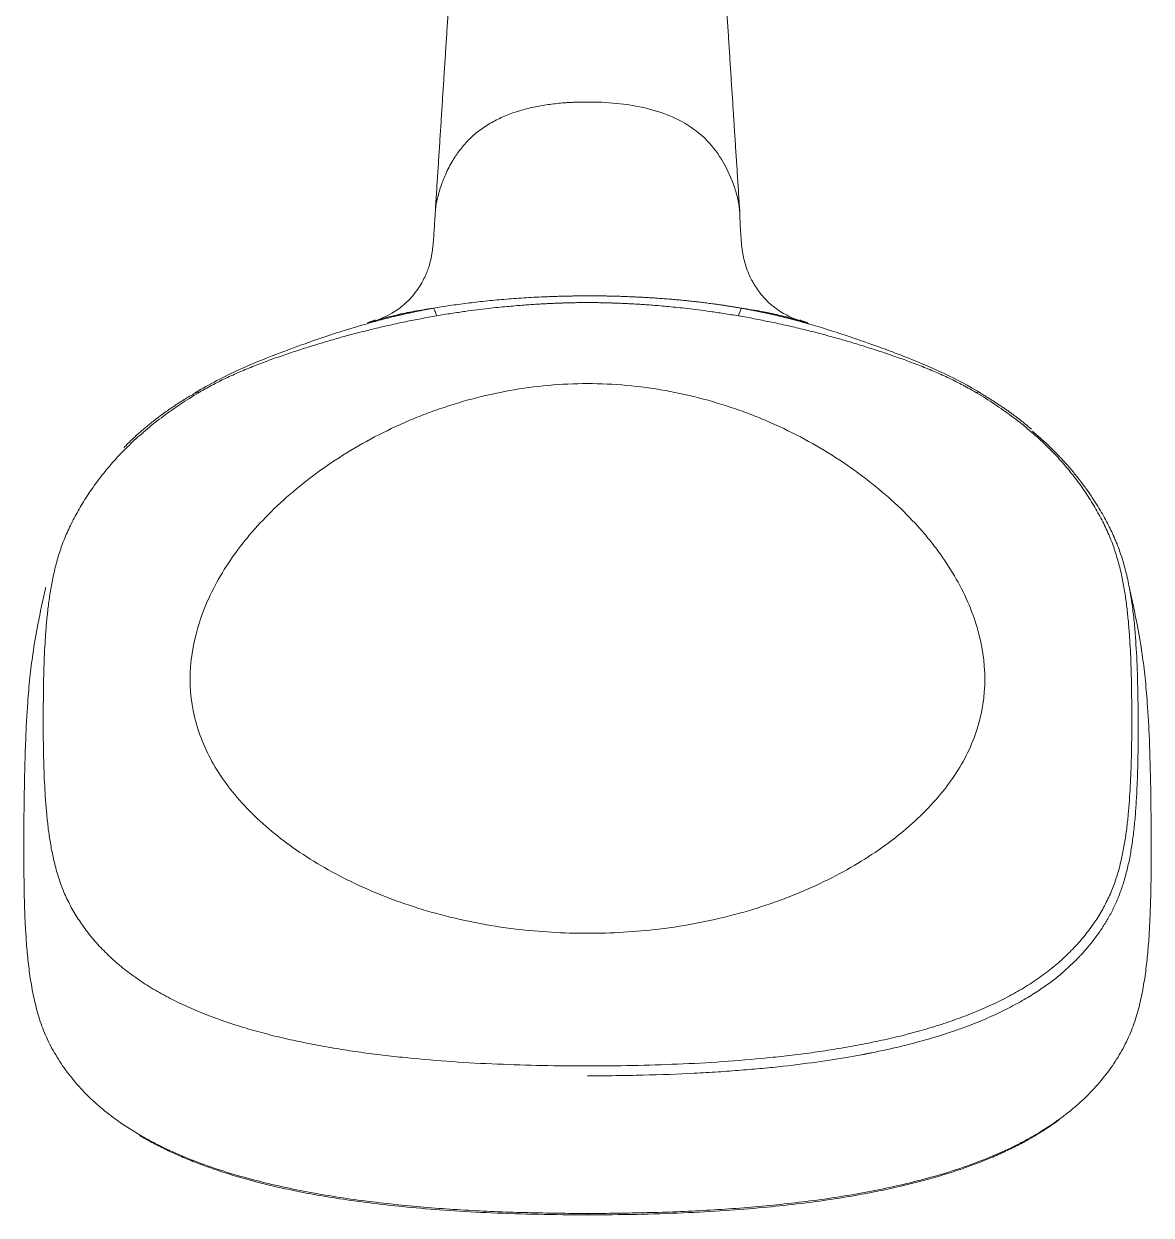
# Model space of a CAD drawing. Extents: x 1155 to 2284, y 0 to 827.
# Drawn here: x 1610.5 to 1732.5, y 566 to 694.9 of the extents above; entities that cross this region are included whole.
import ezdxf

# ---------------------------------------------------------------- set-up
doc = ezdxf.new("R2010")
doc.units = 0
doc.header["$LTSCALE"] = 3
doc.header["$MEASUREMENT"] = 0
doc.layers.add('1', color=7, linetype='CONTINUOUS')

msp = doc.modelspace()

# ---------------------------------------------------------------- linework, layer by layer
at = {"layer": '1', "color": 7, "linetype": 'Continuous', "lineweight": 18}
msp.add_ellipse((1688.5, 658.6), major_axis=(-0.15, 5.62), ratio=0.168812, start_param=0.183455, end_param=0.577249, dxfattribs=at)
for points, degree in [([(1657.09, 706.53), (1656.05, 690.47), (1655.02, 674.44)], 2), ([(1687.99, 674.44), (1686.95, 690.47), (1685.92, 706.53)], 2), ([(1655.02, 674.44), (1655.01, 674.37), (1655.01, 674.29), (1655, 674.22)], 3), ([(1648.52, 662.86), (1647.68, 662.53)], 1), ([(1695.33, 662.53), (1694.48, 662.86)], 1), ([(1629.19, 655.04), (1624.61, 652.43), (1621.33, 649.06)], 2), ([(1719.56, 651.04), (1716.97, 653.25), (1713.82, 655.06)], 2), ([(1732.49, 607.14), (1732.49, 607.31)], 1), ([(1610.5, 604.87), (1610.5, 605.22), (1610.5, 605.58), (1610.5, 605.93)], 3), ([(1732.5, 605.93), (1732.5, 605.58), (1732.5, 605.23), (1732.5, 604.87)], 3)]:
    msp.add_open_spline(points, degree=degree, dxfattribs=at)
at = {"layer": '1', "color": 7, "linetype": 'Continuous', "lineweight": 13}
for points, knots in [([(1671.5, 686.44), (1671.49, 686.44), (1671.46, 686.44), (1671.41, 686.44), (1671.36, 686.44), (1671.29, 686.44), (1671.21, 686.44), (1671.12, 686.44), (1671.02, 686.44), (1670.89, 686.44), (1670.73, 686.44), (1670.54, 686.43), (1670.28, 686.42), (1669.95, 686.41), (1669.57, 686.39), (1669.05, 686.36), (1668.4, 686.3), (1667.62, 686.22), (1666.58, 686.07), (1665.3, 685.82), (1663.79, 685.4), (1662.34, 684.86), (1660.96, 684.16), (1659.69, 683.32), (1658.57, 682.32), (1657.65, 681.24), (1656.83, 680.01), (1656.16, 678.72), (1655.61, 677.32), (1655.28, 676.16), (1655.09, 675.22), (1655.03, 674.72), (1655.02, 674.46), (1655.02, 674.44)], [0, 0, 0, 0, 0.001081, 0.004327, 0.006491, 0.008655, 0.012982, 0.017309, 0.021637, 0.025964, 0.034619, 0.043274, 0.051929, 0.069238, 0.086548, 0.103857, 0.138476, 0.173096, 0.207715, 0.276953, 0.344607, 0.412262, 0.478921, 0.54558, 0.611261, 0.676941, 0.7329, 0.806377, 0.870382, 0.933917, 0.965451, 0.996985, 1, 1, 1, 1]), ([(1671.5, 686.44), (1673.59, 686.44), (1676.74, 686.19), (1680.71, 684.93), (1683.39, 683.39), (1685.49, 681.23), (1686.69, 679.1), (1687.4, 677.31), (1687.79, 675.93), (1687.96, 674.89), (1687.99, 674.32), (1688, 674.23)], [0, 0, 0, 0, 0.263236, 0.394852, 0.526467, 0.658083, 0.789698, 0.855506, 0.921314, 0.987121, 1, 1, 1, 1]), ([(1688.19, 664.13), (1688.14, 664.13), (1688.05, 664.15), (1687.92, 664.17), (1687.78, 664.2), (1687.64, 664.22), (1687.49, 664.25), (1687.34, 664.27), (1687.18, 664.3), (1687.02, 664.32), (1686.86, 664.35), (1686.69, 664.37), (1686.51, 664.4), (1686.34, 664.43), (1686.15, 664.46), (1685.97, 664.48), (1685.78, 664.51), (1685.58, 664.54), (1685.38, 664.57), (1685.14, 664.6), (1684.85, 664.64), (1684.53, 664.68), (1684.22, 664.72), (1683.93, 664.76), (1683.65, 664.79), (1683.39, 664.82), (1683.15, 664.85), (1682.8, 664.89), (1682.32, 664.94), (1681.72, 665), (1681.09, 665.05), (1680.45, 665.11), (1679.78, 665.16), (1679.17, 665.21), (1678.61, 665.25), (1678.11, 665.28), (1677.6, 665.31), (1677.08, 665.33), (1676.54, 665.36), (1676, 665.38), (1675.44, 665.4), (1675, 665.42), (1674.68, 665.43), (1674.49, 665.43), (1674.29, 665.44), (1674.08, 665.44), (1673.87, 665.45), (1673.64, 665.45), (1673.42, 665.46), (1673.18, 665.46), (1672.94, 665.46), (1672.73, 665.47), (1672.55, 665.47), (1672.4, 665.47), (1672.26, 665.47), (1672.13, 665.47), (1672.02, 665.47), (1671.91, 665.47), (1671.82, 665.47), (1671.73, 665.47), (1671.64, 665.47), (1671.57, 665.47), (1671.52, 665.47), (1671.5, 665.47)], [0, 0, 0, 0, 0.007934, 0.016121, 0.02456, 0.03325, 0.042194, 0.05139, 0.060839, 0.070541, 0.080496, 0.090704, 0.101166, 0.111882, 0.122852, 0.134076, 0.145555, 0.157289, 0.169278, 0.181524, 0.201937, 0.221379, 0.239848, 0.257344, 0.273864, 0.289408, 0.303973, 0.317559, 0.352911, 0.389343, 0.426854, 0.465447, 0.505128, 0.545904, 0.575255, 0.605259, 0.635909, 0.667191, 0.699103, 0.731662, 0.7649, 0.798819, 0.810097, 0.821743, 0.833756, 0.84614, 0.858914, 0.872106, 0.885733, 0.89976, 0.91405, 0.928599, 0.937863, 0.946687, 0.955014, 0.962726, 0.96969, 0.975868, 0.981336, 0.986566, 0.991848, 0.996541, 1, 1, 1, 1]), ([(1647.64, 662.47), (1647.71, 662.49), (1647.89, 662.54), (1648.15, 662.61), (1648.4, 662.68), (1648.62, 662.74), (1648.84, 662.8), (1649.07, 662.86), (1649.29, 662.92), (1649.53, 662.98), (1649.76, 663.04), (1650, 663.1), (1650.24, 663.16), (1650.49, 663.22), (1650.74, 663.28), (1650.94, 663.33), (1651.1, 663.37), (1651.22, 663.4), (1651.34, 663.42), (1651.47, 663.45), (1651.6, 663.48), (1651.74, 663.51), (1651.89, 663.55), (1652.04, 663.58), (1652.2, 663.61), (1652.36, 663.65), (1652.53, 663.69), (1652.71, 663.72), (1652.9, 663.76), (1653.09, 663.8), (1653.28, 663.84), (1653.48, 663.88), (1653.69, 663.92), (1653.91, 663.96), (1654.13, 664), (1654.36, 664.04), (1654.59, 664.09), (1654.75, 664.11), (1654.83, 664.13)], [0, 0, 0, 0, 0.029677, 0.077211, 0.107343, 0.137936, 0.16899, 0.200504, 0.232479, 0.264914, 0.297808, 0.331162, 0.364976, 0.39925, 0.433983, 0.469177, 0.484405, 0.500485, 0.517415, 0.535196, 0.553826, 0.573305, 0.593632, 0.614807, 0.636829, 0.659696, 0.68341, 0.707969, 0.733373, 0.759622, 0.786714, 0.814651, 0.843432, 0.873056, 0.903525, 0.934838, 0.966996, 1, 1, 1, 1]), ([(1649.01, 662.91), (1649.29, 663), (1649.58, 663.08), (1650.18, 663.25), (1650.49, 663.32), (1651.42, 663.55), (1652.06, 663.68), (1653.4, 663.92), (1654.09, 664.03), (1654.83, 664.13)], [0, 0, 0, 0, 0.159099, 0.159099, 0.327279, 0.327279, 0.663639, 0.663639, 1, 1, 1, 1]), ([(1654.83, 664.13), (1654.86, 664.09), (1654.89, 664.05), (1654.94, 663.95), (1654.97, 663.88), (1655.02, 663.75), (1655.05, 663.67), (1655.1, 663.5), (1655.13, 663.4), (1655.15, 663.3)], [0, 0, 0, 0, 0.25, 0.25, 0.5, 0.5, 0.75, 0.75, 1, 1, 1, 1]), ([(1655.15, 663.3), (1655.15, 663.3), (1655.7, 663.4), (1656.73, 663.57), (1658.2, 663.78), (1659.52, 663.96), (1660.7, 664.1), (1661.77, 664.22), (1662.74, 664.31), (1663.62, 664.39), (1664.43, 664.46), (1665.17, 664.51), (1665.84, 664.56), (1666.46, 664.59), (1667.03, 664.62), (1667.55, 664.65), (1668.02, 664.67), (1668.46, 664.68), (1668.87, 664.7), (1669.24, 664.71), (1669.58, 664.72), (1669.89, 664.73), (1670.19, 664.73), (1670.46, 664.74), (1670.7, 664.74), (1670.93, 664.75), (1671.14, 664.75), (1671.34, 664.75), (1671.44, 664.75), (1671.5, 664.75)], [0, 0, 0, 0, 0.000004, 0.102622, 0.193101, 0.273679, 0.345964, 0.411173, 0.470255, 0.523968, 0.57293, 0.61764, 0.658508, 0.695893, 0.730125, 0.761507, 0.790307, 0.816762, 0.841085, 0.863468, 0.884081, 0.903076, 0.92059, 0.936747, 0.951673, 0.965413, 0.978055, 0.989555, 1, 1, 1, 1]), ([(1671.5, 664.75), (1671.56, 664.75), (1671.67, 664.75), (1671.86, 664.75), (1672.08, 664.75), (1672.3, 664.74), (1672.54, 664.74), (1672.81, 664.73), (1673.1, 664.73), (1673.42, 664.72), (1673.76, 664.71), (1674.13, 664.7), (1674.54, 664.68), (1674.98, 664.67), (1675.46, 664.65), (1675.98, 664.62), (1676.55, 664.59), (1677.17, 664.56), (1677.85, 664.51), (1678.6, 664.46), (1679.41, 664.39), (1680.31, 664.31), (1681.28, 664.21), (1682.36, 664.1), (1683.54, 663.95), (1684.84, 663.78), (1686.3, 663.56), (1687.32, 663.39), (1687.86, 663.3), (1687.86, 663.3)], [0, 0, 0, 0, 0.010525, 0.022, 0.034543, 0.048191, 0.063031, 0.079119, 0.096577, 0.115528, 0.13612, 0.1585, 0.182848, 0.209359, 0.238251, 0.269769, 0.304191, 0.341828, 0.383023, 0.428151, 0.477628, 0.531911, 0.591503, 0.656984, 0.729159, 0.809198, 0.898711, 0.999996, 1, 1, 1, 1]), ([(1688.19, 664.13), (1688.92, 664.02), (1689.62, 663.92), (1690.95, 663.67), (1691.59, 663.54), (1692.53, 663.32), (1692.84, 663.24), (1693.45, 663.08), (1693.75, 662.99), (1694.19, 662.85), (1694.32, 662.81), (1694.46, 662.77)], [0, 0, 0, 0, 0.310246, 0.310246, 0.620492, 0.620492, 0.775615, 0.775615, 0.930738, 0.930738, 1, 1, 1, 1]), ([(1695.45, 662.44), (1695.41, 662.45), (1695.34, 662.48), (1695.22, 662.51), (1695.09, 662.55), (1694.96, 662.58), (1694.83, 662.62), (1694.7, 662.66), (1694.57, 662.69), (1694.43, 662.73), (1694.3, 662.77), (1694.16, 662.8), (1694.02, 662.84), (1693.88, 662.88), (1693.74, 662.92), (1693.59, 662.95), (1693.45, 662.99), (1693.3, 663.03), (1693.15, 663.07), (1693, 663.1), (1692.85, 663.14), (1692.7, 663.18), (1692.54, 663.22), (1692.39, 663.25), (1692.23, 663.29), (1692.07, 663.33), (1691.91, 663.37), (1691.75, 663.4), (1691.59, 663.44), (1691.42, 663.48), (1691.26, 663.52), (1691.09, 663.55), (1690.92, 663.59), (1690.75, 663.63), (1690.57, 663.66), (1690.4, 663.7), (1690.22, 663.74), (1690.05, 663.77), (1689.87, 663.81), (1689.69, 663.85), (1689.51, 663.88), (1689.32, 663.92), (1689.14, 663.95), (1688.95, 663.99), (1688.76, 664.02), (1688.57, 664.06), (1688.38, 664.09), (1688.25, 664.11), (1688.19, 664.13)], [0, 0, 0, 0, 0.014004, 0.031602, 0.049393, 0.067377, 0.085554, 0.103924, 0.122488, 0.141246, 0.160198, 0.179346, 0.198688, 0.218226, 0.23796, 0.257889, 0.278015, 0.298337, 0.318855, 0.339569, 0.36048, 0.381587, 0.402892, 0.424393, 0.44609, 0.467985, 0.490078, 0.512367, 0.534854, 0.557539, 0.580422, 0.603503, 0.626782, 0.650259, 0.673936, 0.697812, 0.721888, 0.746163, 0.770639, 0.795316, 0.820194, 0.845274, 0.870555, 0.896038, 0.921724, 0.947613, 0.973705, 1, 1, 1, 1]), ([(1629.41, 654.99), (1629.53, 655.06), (1629.64, 655.13), (1629.88, 655.26), (1630, 655.33), (1630.36, 655.53), (1630.61, 655.67), (1631.34, 656.06), (1631.84, 656.31), (1632.85, 656.79), (1633.36, 657.02), (1634.4, 657.47), (1634.92, 657.68), (1635.97, 658.1), (1636.5, 658.3), (1637.57, 658.69), (1638.11, 658.88), (1639.18, 659.24), (1639.72, 659.42), (1640.53, 659.69), (1640.8, 659.77), (1641.35, 659.95), (1641.62, 660.03), (1642.44, 660.28), (1642.98, 660.45), (1644.07, 660.77), (1644.62, 660.93), (1645.71, 661.23), (1646.26, 661.37), (1647.36, 661.65), (1647.91, 661.79), (1649.02, 662.06), (1649.57, 662.18), (1650.68, 662.43), (1651.24, 662.55), (1652.91, 662.9), (1654.02, 663.11), (1655.15, 663.3)], [0, 0, 0, 0, 0.015625, 0.015625, 0.03125, 0.03125, 0.0625, 0.0625, 0.125, 0.125, 0.1875, 0.1875, 0.25, 0.25, 0.3125, 0.3125, 0.375, 0.375, 0.4375, 0.4375, 0.46875, 0.46875, 0.5, 0.5, 0.5625, 0.5625, 0.625, 0.625, 0.6875, 0.6875, 0.75, 0.75, 0.8125, 0.8125, 0.875, 0.875, 1, 1, 1, 1]), ([(1687.86, 663.3), (1688.99, 663.11), (1690.11, 662.89), (1691.78, 662.55), (1692.33, 662.43), (1693.44, 662.18), (1693.99, 662.05), (1695.1, 661.79), (1695.65, 661.65), (1696.75, 661.37), (1697.29, 661.22), (1698.39, 660.92), (1698.93, 660.77), (1700.03, 660.45), (1700.57, 660.28), (1701.66, 659.94), (1702.2, 659.77), (1703.28, 659.42), (1703.82, 659.24), (1704.9, 658.87), (1705.43, 658.69), (1706.5, 658.3), (1707.03, 658.1), (1708.08, 657.68), (1708.61, 657.47), (1709.64, 657.02), (1710.15, 656.79), (1711.16, 656.31), (1711.66, 656.05), (1712.4, 655.67), (1712.64, 655.53), (1713, 655.33), (1713.12, 655.26), (1713.3, 655.16), (1713.36, 655.13), (1713.48, 655.06), (1713.54, 655.02), (1713.59, 654.99)], [0, 0, 0, 0, 0.125, 0.125, 0.1875, 0.1875, 0.25, 0.25, 0.3125, 0.3125, 0.375, 0.375, 0.4375, 0.4375, 0.5, 0.5, 0.5625, 0.5625, 0.625, 0.625, 0.6875, 0.6875, 0.75, 0.75, 0.8125, 0.8125, 0.875, 0.875, 0.9375, 0.9375, 0.96875, 0.96875, 0.984375, 0.984375, 0.992187, 0.992187, 1, 1, 1, 1]), ([(1671.5, 582.16), (1669.87, 582.16), (1668.25, 582.17), (1665, 582.24), (1663.37, 582.29), (1660.13, 582.42), (1658.5, 582.51), (1655.27, 582.73), (1653.66, 582.87), (1651.25, 583.11), (1650.45, 583.19), (1648.85, 583.38), (1648.06, 583.48), (1646.47, 583.7), (1645.68, 583.82), (1644.1, 584.07), (1643.32, 584.21), (1641.76, 584.49), (1640.99, 584.65), (1639.45, 584.97), (1638.68, 585.14), (1637.17, 585.51), (1636.42, 585.71), (1634.93, 586.12), (1634.2, 586.34), (1632.75, 586.8), (1632.04, 587.04), (1630.63, 587.55), (1629.94, 587.82), (1628.59, 588.39), (1627.93, 588.68), (1626.64, 589.3), (1626.02, 589.63), (1624.8, 590.3), (1624.21, 590.65), (1623.07, 591.38), (1622.53, 591.76), (1621.74, 592.34), (1621.48, 592.54), (1620.98, 592.95), (1620.74, 593.15), (1620.02, 593.77), (1619.57, 594.2), (1618.71, 595.07), (1618.31, 595.51), (1617.55, 596.42), (1617.2, 596.88), (1616.54, 597.81), (1616.23, 598.29), (1615.8, 599.01), (1615.67, 599.25), (1615.41, 599.74), (1615.29, 599.98), (1615.05, 600.48), (1614.94, 600.72), (1614.73, 601.22), (1614.64, 601.47), (1614.36, 602.22), (1614.19, 602.72), (1613.91, 603.73), (1613.78, 604.24), (1613.61, 605.01), (1613.56, 605.26), (1613.46, 605.77), (1613.42, 606.03), (1613.29, 606.8), (1613.22, 607.31), (1613.08, 608.33), (1613.03, 608.85), (1612.88, 610.39), (1612.81, 611.42), (1612.7, 613.48), (1612.66, 614.51), (1612.62, 616.57), (1612.6, 617.6), (1612.59, 619.66), (1612.6, 620.69), (1612.62, 622.75), (1612.63, 623.78), (1612.69, 625.84), (1612.73, 626.87), (1612.83, 628.42), (1612.86, 628.93), (1612.94, 629.97), (1612.99, 630.49), (1613.1, 631.53), (1613.16, 632.05), (1613.31, 633.09), (1613.39, 633.61), (1613.58, 634.66), (1613.69, 635.18), (1613.93, 636.23), (1614.07, 636.76), (1614.39, 637.81), (1614.57, 638.34), (1614.87, 639.13), (1614.98, 639.39), (1615.2, 639.91), (1615.32, 640.18), (1615.7, 640.96), (1615.97, 641.49), (1616.55, 642.53), (1616.87, 643.06), (1617.53, 644.1), (1617.89, 644.62), (1618.64, 645.65), (1619.03, 646.16), (1619.66, 646.93), (1619.88, 647.18), (1620.33, 647.69), (1620.55, 647.94), (1621.26, 648.69), (1621.75, 649.18), (1622.52, 649.9), (1622.78, 650.14), (1623.32, 650.62), (1623.59, 650.86), (1624.43, 651.56), (1625.01, 652.01), (1625.9, 652.68), (1626.21, 652.9), (1626.83, 653.33), (1627.14, 653.55), (1628.09, 654.18), (1628.74, 654.59), (1629.41, 654.99)], [0, 0, 0, 0, 0.03125, 0.03125, 0.0625, 0.0625, 0.09375, 0.09375, 0.125, 0.125, 0.140625, 0.140625, 0.15625, 0.15625, 0.171875, 0.171875, 0.1875, 0.1875, 0.203125, 0.203125, 0.21875, 0.21875, 0.234375, 0.234375, 0.25, 0.25, 0.265625, 0.265625, 0.28125, 0.28125, 0.296875, 0.296875, 0.3125, 0.3125, 0.328125, 0.328125, 0.34375, 0.34375, 0.351562, 0.351562, 0.359375, 0.359375, 0.375, 0.375, 0.390625, 0.390625, 0.40625, 0.40625, 0.421875, 0.421875, 0.429687, 0.429687, 0.4375, 0.4375, 0.445312, 0.445312, 0.453125, 0.453125, 0.46875, 0.46875, 0.484375, 0.484375, 0.492187, 0.492187, 0.5, 0.5, 0.515625, 0.515625, 0.53125, 0.53125, 0.5625, 0.5625, 0.59375, 0.59375, 0.625, 0.625, 0.65625, 0.65625, 0.6875, 0.6875, 0.71875, 0.71875, 0.734375, 0.734375, 0.75, 0.75, 0.765625, 0.765625, 0.78125, 0.78125, 0.796875, 0.796875, 0.8125, 0.8125, 0.828125, 0.828125, 0.835937, 0.835937, 0.84375, 0.84375, 0.859375, 0.859375, 0.875, 0.875, 0.890625, 0.890625, 0.90625, 0.90625, 0.914062, 0.914062, 0.921875, 0.921875, 0.9375, 0.9375, 0.945312, 0.945312, 0.953125, 0.953125, 0.96875, 0.96875, 0.976562, 0.976562, 0.984375, 0.984375, 1, 1, 1, 1]), ([(1671.5, 596.51), (1668.91, 596.51), (1663.28, 596.83), (1655.15, 598.43), (1647.48, 601.16), (1642.02, 604.08), (1638.23, 606.75), (1635.71, 608.9), (1633.54, 611.17), (1631.73, 613.55), (1630.3, 616.03), (1628.92, 619.46), (1628.22, 623.97), (1628.92, 628.64), (1630.29, 632.39), (1631.72, 635.18), (1633.22, 637.46), (1634.61, 639.24), (1636.12, 640.98), (1638.21, 643.09), (1641.04, 645.49), (1644.16, 647.73), (1647.54, 649.77), (1650.55, 651.27), (1653.06, 652.35), (1655.63, 653.32), (1658.94, 654.36), (1664.43, 655.59), (1668.67, 655.98), (1671.5, 655.98)], [0, 0, 0, 0, 0.057576, 0.125113, 0.18767, 0.250227, 0.281505, 0.312784, 0.344062, 0.37534, 0.406619, 0.437897, 0.500454, 0.562897, 0.594119, 0.625341, 0.656563, 0.672174, 0.687784, 0.719006, 0.750228, 0.78145, 0.812671, 0.843893, 0.859504, 0.875115, 0.906337, 0.937558, 1, 1, 1, 1]), ([(1629.17, 655.09), (1629.18, 655.09), (1629.19, 655.09), (1629.23, 655.09), (1629.25, 655.08), (1629.29, 655.07), (1629.31, 655.05), (1629.36, 655.02), (1629.38, 655.01), (1629.41, 654.99)], [0, 0, 0, 0, 0.208206, 0.208206, 0.472138, 0.472138, 0.736069, 0.736069, 1, 1, 1, 1]), ([(1671.5, 655.98), (1674.33, 655.98), (1678.58, 655.59), (1684.06, 654.36), (1687.38, 653.32), (1689.95, 652.35), (1692.45, 651.27), (1695.46, 649.77), (1698.84, 647.73), (1701.96, 645.49), (1704.79, 643.09), (1706.89, 640.98), (1708.39, 639.24), (1709.78, 637.46), (1711.28, 635.18), (1712.71, 632.39), (1714.08, 628.64), (1714.78, 623.97), (1714.08, 619.46), (1712.71, 616.03), (1711.28, 613.55), (1709.46, 611.17), (1707.29, 608.9), (1704.77, 606.75), (1700.98, 604.08), (1695.52, 601.16), (1687.85, 598.43), (1679.72, 596.83), (1674.09, 596.51), (1671.5, 596.51)], [0, 0, 0, 0, 0.062442, 0.093664, 0.124885, 0.140496, 0.156107, 0.187329, 0.218551, 0.249772, 0.280994, 0.312216, 0.327827, 0.343438, 0.374659, 0.405881, 0.437103, 0.499546, 0.562103, 0.593382, 0.62466, 0.655938, 0.687217, 0.718495, 0.749773, 0.81233, 0.874887, 0.942424, 1, 1, 1, 1]), ([(1713.59, 654.99), (1713.93, 654.79), (1714.26, 654.59), (1714.91, 654.18), (1715.23, 653.97), (1715.86, 653.55), (1716.18, 653.33), (1716.79, 652.9), (1717.1, 652.68), (1718, 652.01), (1718.58, 651.56), (1719.41, 650.86), (1719.69, 650.62), (1720.22, 650.14), (1720.48, 649.9), (1721.26, 649.18), (1721.75, 648.69), (1722.45, 647.94), (1722.68, 647.69), (1723.12, 647.18), (1723.34, 646.93), (1723.97, 646.16), (1724.37, 645.65), (1725.12, 644.62), (1725.47, 644.1), (1726.14, 643.06), (1726.45, 642.53), (1727.03, 641.49), (1727.31, 640.96), (1727.68, 640.18), (1727.8, 639.91), (1728.02, 639.39), (1728.13, 639.13), (1728.43, 638.34), (1728.61, 637.81), (1728.93, 636.76), (1729.07, 636.23), (1729.32, 635.18), (1729.42, 634.66), (1729.61, 633.61), (1729.7, 633.09), (1729.84, 632.05), (1729.9, 631.53), (1730.01, 630.49), (1730.06, 629.97), (1730.14, 628.93), (1730.18, 628.42), (1730.27, 626.87), (1730.31, 625.84), (1730.36, 624.29), (1730.37, 623.78), (1730.39, 622.75), (1730.39, 622.23), (1730.41, 620.69), (1730.41, 619.66), (1730.4, 617.6), (1730.39, 616.57), (1730.34, 614.51), (1730.3, 613.48), (1730.19, 611.42), (1730.12, 610.39), (1729.97, 608.85), (1729.92, 608.33), (1729.79, 607.31), (1729.71, 606.8), (1729.58, 606.03), (1729.54, 605.77), (1729.44, 605.26), (1729.39, 605.01), (1729.22, 604.24), (1729.1, 603.73), (1728.81, 602.72), (1728.64, 602.22), (1728.37, 601.47), (1728.27, 601.22), (1728.06, 600.72), (1727.95, 600.48), (1727.71, 599.98), (1727.59, 599.74), (1727.33, 599.25), (1727.2, 599.01), (1726.77, 598.29), (1726.47, 597.81), (1725.8, 596.88), (1725.45, 596.42), (1724.69, 595.51), (1724.29, 595.07), (1723.43, 594.2), (1722.98, 593.77), (1722.26, 593.15), (1722.02, 592.95), (1721.52, 592.54), (1721.26, 592.34), (1720.48, 591.76), (1719.93, 591.38), (1718.79, 590.65), (1718.2, 590.3), (1716.99, 589.63), (1716.36, 589.3), (1715.07, 588.68), (1714.41, 588.39), (1713.06, 587.82), (1712.37, 587.55), (1710.96, 587.04), (1710.25, 586.8), (1708.8, 586.34), (1708.07, 586.12), (1706.58, 585.71), (1705.83, 585.51), (1704.32, 585.14), (1703.55, 584.97), (1702.01, 584.65), (1701.24, 584.49), (1699.68, 584.21), (1698.9, 584.07), (1697.32, 583.82), (1696.53, 583.7), (1694.94, 583.48), (1694.15, 583.38), (1692.55, 583.19), (1691.75, 583.11), (1689.34, 582.87), (1687.73, 582.73), (1684.5, 582.51), (1682.88, 582.42), (1679.63, 582.29), (1678.01, 582.24), (1674.75, 582.17), (1673.13, 582.16), (1671.5, 582.16)], [0, 0, 0, 0, 0.007812, 0.007812, 0.015625, 0.015625, 0.023437, 0.023437, 0.03125, 0.03125, 0.046875, 0.046875, 0.054688, 0.054688, 0.0625, 0.0625, 0.078125, 0.078125, 0.085938, 0.085938, 0.09375, 0.09375, 0.109375, 0.109375, 0.125, 0.125, 0.140625, 0.140625, 0.15625, 0.15625, 0.164062, 0.164062, 0.171875, 0.171875, 0.1875, 0.1875, 0.203125, 0.203125, 0.21875, 0.21875, 0.234375, 0.234375, 0.25, 0.25, 0.265625, 0.265625, 0.28125, 0.28125, 0.3125, 0.3125, 0.328125, 0.328125, 0.34375, 0.34375, 0.375, 0.375, 0.40625, 0.40625, 0.4375, 0.4375, 0.46875, 0.46875, 0.484375, 0.484375, 0.5, 0.5, 0.507812, 0.507812, 0.515625, 0.515625, 0.53125, 0.53125, 0.546875, 0.546875, 0.554687, 0.554687, 0.5625, 0.5625, 0.570312, 0.570312, 0.578125, 0.578125, 0.59375, 0.59375, 0.609375, 0.609375, 0.625, 0.625, 0.640625, 0.640625, 0.648437, 0.648437, 0.65625, 0.65625, 0.671875, 0.671875, 0.6875, 0.6875, 0.703125, 0.703125, 0.71875, 0.71875, 0.734375, 0.734375, 0.75, 0.75, 0.765625, 0.765625, 0.78125, 0.78125, 0.796875, 0.796875, 0.8125, 0.8125, 0.828125, 0.828125, 0.84375, 0.84375, 0.859375, 0.859375, 0.875, 0.875, 0.90625, 0.90625, 0.9375, 0.9375, 0.96875, 0.96875, 1, 1, 1, 1]), ([(1713.59, 654.99), (1713.62, 655.01), (1713.64, 655.02), (1713.69, 655.05), (1713.71, 655.07), (1713.76, 655.08), (1713.78, 655.09), (1713.81, 655.09), (1713.83, 655.09), (1713.84, 655.08)], [0, 0, 0, 0, 0.254444, 0.254444, 0.508889, 0.508889, 0.763333, 0.763333, 1, 1, 1, 1])]:
    msp.add_open_spline(points, degree=3, knots=knots, dxfattribs=at)
at = {"layer": '1', "color": 7, "linetype": 'Continuous', "lineweight": 18}
for points, knots in [([(1655.01, 674.31), (1654.98, 673.7), (1654.9, 672.55), (1654.81, 670.92), (1654.61, 669.61), (1654.35, 668.64), (1654.12, 668.01), (1653.88, 667.47), (1653.56, 666.85), (1653.12, 666.16), (1652.5, 665.35), (1651.6, 664.43), (1650.32, 663.5), (1648.96, 662.91), (1648.12, 662.62)], [0, 0, 0, 0, 0.13211, 0.247807, 0.34238, 0.414141, 0.46404, 0.509819, 0.560898, 0.616605, 0.682764, 0.76888, 0.874078, 1, 1, 1, 1]), ([(1694.89, 662.62), (1694.11, 662.89), (1692.84, 663.43), (1691.63, 664.26), (1690.79, 665.04), (1690.16, 665.78), (1689.75, 666.36), (1689.47, 666.82), (1689.23, 667.26), (1688.93, 667.89), (1688.55, 668.9), (1688.21, 670.37), (1688.08, 672.31), (1688, 673.63), (1687.99, 674.31)], [0, 0, 0, 0, 0.10701, 0.201674, 0.28588, 0.356011, 0.408708, 0.43272, 0.46516, 0.512651, 0.576591, 0.689588, 0.833551, 1, 1, 1, 1]), ([(1671.5, 665.47), (1671.46, 665.47), (1671.4, 665.47), (1671.33, 665.47), (1671.31, 665.47), (1671.28, 665.47), (1671.24, 665.47), (1671.18, 665.47), (1671.14, 665.47), (1671.09, 665.47), (1671.02, 665.47), (1670.94, 665.47), (1670.84, 665.47), (1670.79, 665.47), (1670.69, 665.47), (1670.64, 665.47), (1670.54, 665.46), (1670.49, 665.46), (1670.39, 665.46), (1670.34, 665.46), (1670.24, 665.46), (1670.19, 665.46), (1670.09, 665.46), (1670.04, 665.46), (1669.95, 665.46), (1669.9, 665.45), (1669.8, 665.45), (1669.7, 665.45), (1669.6, 665.45), (1669.5, 665.45), (1669.45, 665.45), (1669.3, 665.44), (1669.21, 665.44), (1669.01, 665.44), (1668.92, 665.43), (1668.72, 665.43), (1668.62, 665.43), (1668.33, 665.42), (1668.14, 665.41), (1667.76, 665.4), (1667.57, 665.39), (1667.19, 665.38), (1667, 665.37), (1666.43, 665.35), (1666.06, 665.33), (1665.32, 665.29), (1664.96, 665.27), (1664.23, 665.22), (1663.87, 665.2), (1663.16, 665.15), (1662.81, 665.12), (1661.77, 665.03), (1661.09, 664.97), (1659.76, 664.83), (1659.11, 664.75), (1657.83, 664.59), (1657.21, 664.51), (1656, 664.32), (1655.41, 664.23), (1654.83, 664.13)], [0, 0, 0, 0, 0.007812, 0.007812, 0.009766, 0.009766, 0.011719, 0.015625, 0.019531, 0.019531, 0.023437, 0.03125, 0.03125, 0.039062, 0.039062, 0.046875, 0.046875, 0.054687, 0.054687, 0.0625, 0.0625, 0.070312, 0.070312, 0.078125, 0.078125, 0.085937, 0.085937, 0.09375, 0.101562, 0.101562, 0.109375, 0.109375, 0.125, 0.125, 0.140625, 0.140625, 0.15625, 0.15625, 0.1875, 0.1875, 0.21875, 0.21875, 0.25, 0.25, 0.3125, 0.3125, 0.375, 0.375, 0.4375, 0.4375, 0.5, 0.5, 0.625, 0.625, 0.75, 0.75, 0.875, 0.875, 1, 1, 1, 1]), ([(1647.65, 662.45), (1646.54, 662.14), (1644.29, 661.47), (1641.04, 660.34), (1637.52, 659.05), (1633.45, 657.4), (1630.58, 655.9), (1629.02, 655)], [0, 0, 0, 0, 0.170858, 0.349245, 0.511252, 0.727741, 1, 1, 1, 1]), ([(1713.98, 655), (1712.75, 655.72), (1710.47, 656.95), (1707.25, 658.34), (1704.73, 659.32), (1702.21, 660.25), (1699.2, 661.31), (1696.77, 662.05), (1695.44, 662.43)], [0, 0, 0, 0, 0.217625, 0.392397, 0.524336, 0.620461, 0.793614, 1, 1, 1, 1]), ([(1671.5, 581.09), (1672.54, 581.09), (1673.56, 581.09), (1675.56, 581.12), (1676.54, 581.14), (1679.43, 581.21), (1681.28, 581.27), (1683.92, 581.41), (1684.79, 581.46), (1686.47, 581.57), (1687.3, 581.63), (1688.9, 581.76), (1689.68, 581.82), (1691.21, 581.97), (1691.95, 582.04), (1694.12, 582.28), (1695.48, 582.46), (1698.03, 582.83), (1699.23, 583.02), (1700.62, 583.27), (1701.03, 583.34), (1701.44, 583.42), (1701.6, 583.45), (1701.62, 583.46), (1701.63, 583.46), (1701.64, 583.46), (1701.64, 583.46), (1701.64, 583.46), (1701.64, 583.46), (1701.64, 583.46), (1701.64, 583.46), (1701.66, 583.46), (1701.73, 583.48), (1701.94, 583.52), (1703.17, 583.76), (1704.3, 584.01), (1706.24, 584.47), (1707.17, 584.72), (1708.96, 585.22), (1709.83, 585.49), (1711.06, 585.9), (1711.46, 586.04), (1712.25, 586.32), (1712.64, 586.46), (1713.76, 586.9), (1714.47, 587.19), (1715.82, 587.8), (1716.46, 588.1), (1717.66, 588.72), (1718.23, 589.03), (1719.29, 589.64), (1719.78, 589.95), (1720.7, 590.56), (1721.13, 590.86), (1721.93, 591.45), (1722.3, 591.74), (1722.98, 592.31), (1723.29, 592.58), (1723.86, 593.11), (1724.13, 593.36), (1724.49, 593.73), (1724.6, 593.85), (1724.73, 593.98), (1724.75, 594), (1724.77, 594.02), (1724.78, 594.03), (1724.78, 594.03), (1724.78, 594.03), (1724.79, 594.04), (1724.82, 594.07), (1724.9, 594.16), (1725.18, 594.46), (1725.45, 594.76), (1725.87, 595.27), (1726.09, 595.54), (1726.52, 596.11), (1726.74, 596.4), (1727.17, 597.03), (1727.38, 597.35), (1727.79, 598.04), (1728, 598.39), (1728.39, 599.14), (1728.57, 599.52), (1728.84, 600.13), (1728.92, 600.33), (1729.09, 600.75), (1729.17, 600.96), (1729.4, 601.61), (1729.54, 602.05), (1729.8, 602.97), (1729.92, 603.45), (1730.14, 604.42), (1730.23, 604.92), (1730.41, 605.95), (1730.48, 606.48), (1730.62, 607.56), (1730.68, 608.11), (1730.79, 609.24), (1730.83, 609.82), (1730.91, 611.01), (1730.94, 611.61), (1731, 612.84), (1731.02, 613.47), (1731.06, 614.76), (1731.07, 615.41), (1731.09, 616.75), (1731.09, 617.43), (1731.1, 618.82), (1731.1, 619.52), (1731.09, 620.6), (1731.08, 620.96), (1731.08, 621.51), (1731.08, 621.7), (1731.07, 621.9), (1731.07, 621.94), (1731.07, 621.97), (1731.07, 621.99), (1731.07, 621.99), (1731.07, 621.99), (1731.07, 621.99), (1731.07, 621.99), (1731.07, 622), (1731.07, 622.05), (1731.07, 622.16), (1731.06, 622.88), (1731.04, 623.55), (1730.99, 625.35), (1730.94, 626.55), (1730.82, 628.35), (1730.78, 628.95), (1730.67, 630.16), (1730.61, 630.76), (1730.5, 631.67), (1730.46, 631.97), (1730.37, 632.58), (1730.32, 632.88), (1730.22, 633.49), (1730.16, 633.79), (1730.04, 634.4), (1729.98, 634.71), (1729.77, 635.63), (1729.61, 636.24), (1729.33, 637.16), (1729.23, 637.47), (1729.01, 638.09), (1728.9, 638.39), (1728.71, 638.86), (1728.65, 639.01), (1728.55, 639.24), (1728.51, 639.33), (1728.47, 639.42), (1728.47, 639.43), (1728.46, 639.44), (1728.46, 639.44), (1728.46, 639.44), (1728.46, 639.44), (1728.46, 639.44), (1728.46, 639.44), (1728.45, 639.46), (1728.43, 639.51), (1728.31, 639.79), (1728.18, 640.06), (1727.81, 640.8), (1727.54, 641.32), (1727.07, 642.15), (1726.9, 642.43), (1726.54, 643.01), (1726.36, 643.3), (1725.96, 643.9), (1725.75, 644.21), (1725.3, 644.84), (1725.06, 645.16), (1724.56, 645.81), (1724.3, 646.14), (1723.73, 646.81), (1723.44, 647.16), (1723.04, 647.59), (1722.93, 647.72), (1722.8, 647.85), (1722.75, 647.91), (1722.74, 647.91), (1722.74, 647.92), (1722.74, 647.92), (1722.74, 647.92), (1722.74, 647.92), (1722.74, 647.92), (1722.74, 647.92), (1722.73, 647.93), (1722.71, 647.95), (1722.58, 648.08), (1722.46, 648.21), (1722.13, 648.55), (1721.9, 648.78), (1721.41, 649.25), (1721.16, 649.49), (1720.62, 649.98), (1720.34, 650.23), (1719.92, 650.59), (1719.79, 650.71), (1719.65, 650.82)], [0, 0, 0, 0, 0.016334, 0.016334, 0.032668, 0.032668, 0.065336, 0.065336, 0.08167, 0.08167, 0.098004, 0.098004, 0.114338, 0.114338, 0.130672, 0.130672, 0.16334, 0.16334, 0.196008, 0.196008, 0.204175, 0.208258, 0.208769, 0.209024, 0.209056, 0.209072, 0.209072, 0.209076, 0.209076, 0.20908, 0.209088, 0.209152, 0.209279, 0.2103, 0.212342, 0.228676, 0.228676, 0.24501, 0.24501, 0.261344, 0.261344, 0.269511, 0.269511, 0.277678, 0.277678, 0.294012, 0.294012, 0.310346, 0.310346, 0.32668, 0.32668, 0.343014, 0.343014, 0.359348, 0.359348, 0.375682, 0.375682, 0.392016, 0.392016, 0.40835, 0.40835, 0.416517, 0.416517, 0.417538, 0.418048, 0.418048, 0.418176, 0.418176, 0.418303, 0.418559, 0.4206, 0.424684, 0.441018, 0.441018, 0.457352, 0.457352, 0.473686, 0.473686, 0.49002, 0.49002, 0.506354, 0.506354, 0.522688, 0.522688, 0.530855, 0.530855, 0.539022, 0.539022, 0.555356, 0.555356, 0.57169, 0.57169, 0.588024, 0.588024, 0.604358, 0.604358, 0.620692, 0.620692, 0.637026, 0.637026, 0.65336, 0.65336, 0.669694, 0.669694, 0.686028, 0.686028, 0.702362, 0.702362, 0.718696, 0.718696, 0.726863, 0.726863, 0.730946, 0.730946, 0.731457, 0.731712, 0.731744, 0.73176, 0.73176, 0.731776, 0.731776, 0.73184, 0.731967, 0.732988, 0.73503, 0.751364, 0.751364, 0.784032, 0.784032, 0.800366, 0.800366, 0.8167, 0.8167, 0.824867, 0.824867, 0.833034, 0.833034, 0.841201, 0.841201, 0.849368, 0.849368, 0.865702, 0.865702, 0.873869, 0.873869, 0.882036, 0.882036, 0.886119, 0.886119, 0.888161, 0.888416, 0.888544, 0.88856, 0.888568, 0.888568, 0.888576, 0.888576, 0.888608, 0.888672, 0.889182, 0.890203, 0.89837, 0.89837, 0.914704, 0.914704, 0.922871, 0.922871, 0.931038, 0.931038, 0.939205, 0.939205, 0.947372, 0.947372, 0.955539, 0.955539, 0.963706, 0.963706, 0.965748, 0.966768, 0.966896, 0.96696, 0.966968, 0.966972, 0.966972, 0.966976, 0.966976, 0.966992, 0.967024, 0.967279, 0.967789, 0.971873, 0.971873, 0.98004, 0.98004, 0.988207, 0.988207, 0.996374, 0.996374, 1, 1, 1, 1]), ([(1612.87, 633.95), (1612.86, 633.9), (1612.57, 632.6), (1612.05, 630.19), (1611.48, 626.94), (1611.13, 624.07), (1610.87, 621.06), (1610.66, 617.05), (1610.53, 611.81), (1610.5, 607.88), (1610.5, 605.7)], [0, 0, 0, 0, 0.005636, 0.144782, 0.256964, 0.345522, 0.443471, 0.585136, 0.77064, 1, 1, 1, 1]), ([(1732.5, 605.71), (1732.51, 607.88), (1732.47, 611.81), (1732.35, 617.05), (1732.13, 621.06), (1731.87, 624.06), (1731.52, 626.93), (1730.95, 630.19), (1730.43, 632.6), (1730.14, 633.92), (1730.13, 633.98)], [0, 0, 0, 0, 0.229122, 0.414444, 0.555983, 0.653864, 0.742379, 0.854514, 0.993608, 1, 1, 1, 1]), ([(1671.5, 566.2), (1669.35, 566.2), (1667.2, 566.23), (1663.98, 566.31), (1662.9, 566.34), (1660.75, 566.43), (1659.68, 566.48), (1657.54, 566.6), (1656.47, 566.67), (1654.33, 566.83), (1653.26, 566.92), (1651.13, 567.12), (1650.07, 567.23), (1647.96, 567.48), (1646.9, 567.61), (1644.8, 567.91), (1643.76, 568.08), (1641.68, 568.43), (1640.65, 568.63), (1638.6, 569.05), (1637.58, 569.28), (1635.58, 569.77), (1634.59, 570.03), (1632.63, 570.6), (1631.67, 570.91), (1629.78, 571.56), (1628.86, 571.91), (1627.06, 572.65), (1626.19, 573.04), (1624.92, 573.67), (1624.5, 573.88), (1623.69, 574.32), (1623.29, 574.55), (1622.11, 575.24), (1621.36, 575.73), (1620.3, 576.49), (1619.95, 576.75), (1619.28, 577.27), (1618.96, 577.54), (1618.01, 578.36), (1617.42, 578.92), (1616.33, 580.07), (1615.82, 580.67), (1615.13, 581.57), (1614.9, 581.88), (1614.48, 582.49), (1614.28, 582.8), (1613.9, 583.43), (1613.71, 583.74), (1613.37, 584.38), (1613.21, 584.7), (1612.91, 585.34), (1612.77, 585.66), (1612.51, 586.31), (1612.39, 586.64), (1612.17, 587.29), (1612.07, 587.62), (1611.88, 588.28), (1611.8, 588.61), (1611.56, 589.6), (1611.43, 590.26), (1611.26, 591.25), (1611.21, 591.58), (1611.11, 592.25), (1611.07, 592.58), (1610.99, 593.24), (1610.95, 593.57), (1610.89, 594.24), (1610.82, 594.9), (1610.77, 595.57), (1610.73, 596.23), (1610.71, 596.56), (1610.67, 597.23), (1610.65, 597.56), (1610.62, 598.23), (1610.61, 598.56), (1610.57, 599.56), (1610.55, 600.22), (1610.53, 601.55), (1610.52, 602.21), (1610.5, 603.54), (1610.5, 604.21), (1610.5, 604.87)], [0, 0, 0, 0, 0.0625, 0.0625, 0.09375, 0.09375, 0.125, 0.125, 0.15625, 0.15625, 0.1875, 0.1875, 0.21875, 0.21875, 0.25, 0.25, 0.28125, 0.28125, 0.3125, 0.3125, 0.34375, 0.34375, 0.375, 0.375, 0.40625, 0.40625, 0.4375, 0.4375, 0.46875, 0.46875, 0.484375, 0.484375, 0.5, 0.5, 0.53125, 0.53125, 0.546875, 0.546875, 0.5625, 0.5625, 0.59375, 0.59375, 0.625, 0.625, 0.640625, 0.640625, 0.65625, 0.65625, 0.671875, 0.671875, 0.6875, 0.6875, 0.703125, 0.703125, 0.71875, 0.71875, 0.734375, 0.734375, 0.75, 0.75, 0.78125, 0.78125, 0.796875, 0.796875, 0.8125, 0.8125, 0.828125, 0.828125, 0.84375, 0.859375, 0.859375, 0.875, 0.875, 0.890625, 0.890625, 0.90625, 0.90625, 0.9375, 0.9375, 0.96875, 0.96875, 1, 1, 1, 1]), ([(1732.5, 604.87), (1732.5, 604.21), (1732.5, 603.54), (1732.49, 602.21), (1732.48, 601.55), (1732.45, 600.22), (1732.43, 599.56), (1732.39, 598.56), (1732.38, 598.23), (1732.35, 597.56), (1732.33, 597.23), (1732.28, 596.23), (1732.23, 595.57), (1732.12, 594.24), (1732.05, 593.57), (1731.93, 592.58), (1731.89, 592.25), (1731.8, 591.58), (1731.74, 591.25), (1731.63, 590.59), (1731.57, 590.26), (1731.44, 589.6), (1731.36, 589.27), (1731.13, 588.28), (1730.94, 587.62), (1730.61, 586.64), (1730.49, 586.31), (1730.23, 585.66), (1730.09, 585.34), (1729.79, 584.7), (1729.63, 584.38), (1729.29, 583.74), (1729.11, 583.43), (1728.72, 582.8), (1728.52, 582.49), (1728.1, 581.88), (1727.88, 581.57), (1727.18, 580.67), (1726.67, 580.07), (1725.58, 578.92), (1724.99, 578.36), (1724.04, 577.54), (1723.72, 577.27), (1723.05, 576.75), (1722.7, 576.49), (1721.64, 575.73), (1720.89, 575.24), (1719.72, 574.55), (1719.32, 574.32), (1718.5, 573.88), (1718.08, 573.67), (1716.82, 573.04), (1715.94, 572.65), (1714.14, 571.91), (1713.22, 571.56), (1711.33, 570.91), (1710.37, 570.6), (1708.42, 570.03), (1707.42, 569.77), (1705.42, 569.28), (1704.4, 569.05), (1702.36, 568.63), (1701.32, 568.43), (1699.25, 568.08), (1698.2, 567.91), (1696.1, 567.61), (1695.05, 567.48), (1692.93, 567.23), (1691.87, 567.12), (1689.74, 566.92), (1688.67, 566.83), (1686.53, 566.67), (1685.46, 566.6), (1683.32, 566.48), (1682.25, 566.43), (1680.1, 566.34), (1679.03, 566.31), (1675.8, 566.23), (1673.65, 566.2), (1671.5, 566.2)], [0, 0, 0, 0, 0.03125, 0.03125, 0.0625, 0.0625, 0.09375, 0.09375, 0.109375, 0.109375, 0.125, 0.125, 0.15625, 0.15625, 0.1875, 0.1875, 0.203125, 0.203125, 0.21875, 0.21875, 0.234375, 0.234375, 0.25, 0.25, 0.28125, 0.28125, 0.296875, 0.296875, 0.3125, 0.3125, 0.328125, 0.328125, 0.34375, 0.34375, 0.359375, 0.359375, 0.375, 0.375, 0.40625, 0.40625, 0.4375, 0.4375, 0.453125, 0.453125, 0.46875, 0.46875, 0.5, 0.5, 0.515625, 0.515625, 0.53125, 0.53125, 0.5625, 0.5625, 0.59375, 0.59375, 0.625, 0.625, 0.65625, 0.65625, 0.6875, 0.6875, 0.71875, 0.71875, 0.75, 0.75, 0.78125, 0.78125, 0.8125, 0.8125, 0.84375, 0.84375, 0.875, 0.875, 0.90625, 0.90625, 0.9375, 0.9375, 1, 1, 1, 1]), ([(1722.56, 576.36), (1722.47, 576.29), (1722, 575.94), (1721.12, 575.34), (1719.88, 574.56), (1718.55, 573.82), (1717.11, 573.09), (1715.55, 572.37), (1713.87, 571.69), (1712.05, 571.02), (1710.09, 570.38), (1707.97, 569.77), (1705.67, 569.19), (1703.15, 568.64), (1700.41, 568.12), (1697.38, 567.63), (1694.05, 567.2), (1690.36, 566.81), (1686.27, 566.49), (1681.71, 566.24), (1676.73, 566.08), (1673.28, 566.05), (1671.5, 566.05)], [0, 0, 0, 0, 0.008003, 0.039663, 0.0713, 0.103386, 0.137016, 0.171991, 0.208285, 0.246216, 0.286053, 0.328085, 0.372918, 0.420877, 0.47235, 0.528401, 0.589835, 0.656759, 0.730478, 0.813011, 0.903999, 1, 1, 1, 1]), ([(1671.5, 566.05), (1669.72, 566.05), (1666.24, 566.08), (1661.25, 566.24), (1656.68, 566.49), (1652.57, 566.82), (1648.88, 567.2), (1645.54, 567.65), (1642.5, 568.13), (1639.75, 568.65), (1637.24, 569.21), (1634.93, 569.8), (1632.81, 570.41), (1630.85, 571.06), (1629.03, 571.73), (1627.35, 572.42), (1625.79, 573.14), (1624.36, 573.87), (1623.46, 574.38), (1623.03, 574.63)], [0, 0, 0, 0, 0.103577, 0.201678, 0.29061, 0.370025, 0.442064, 0.508211, 0.568509, 0.623893, 0.675496, 0.72372, 0.768942, 0.811802, 0.852611, 0.89167, 0.92931, 0.965491, 1, 1, 1, 1])]:
    msp.add_open_spline(points, degree=3, knots=knots, dxfattribs=at)
msp.add_rational_spline([(1671.5, 566.05), (1671.5, 565.96), (1671.5, 566.02), (1671.5, 566.2)], [1.11254650751, 0.962459350986, 0.96248450171, 1.11262195968], degree=3, dxfattribs=at)

doc.saveas('drawing.dxf')
